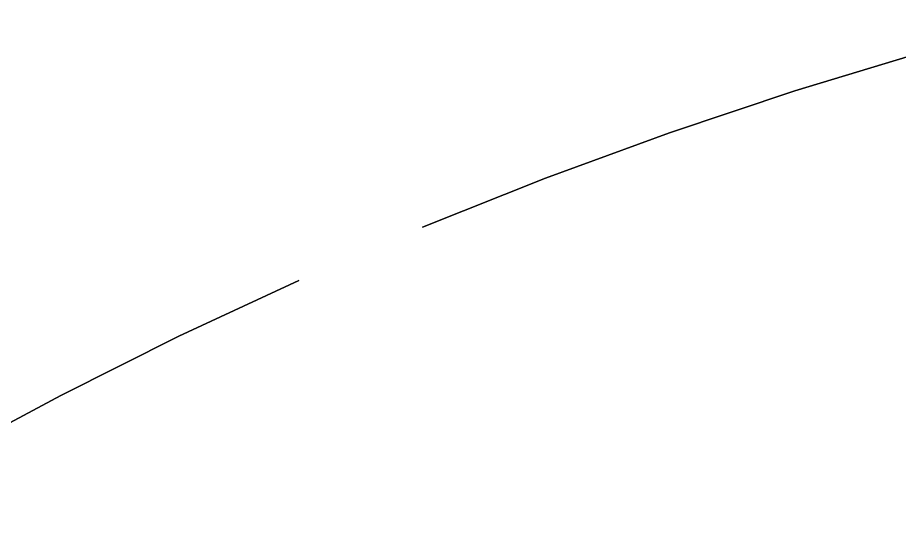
# Model space of a CAD drawing. Header units: metres. Extents: x -17.5 to 17.5, y -17.5 to 17.5.
# Drawn here: x -8.199 to -4.929, y 15.07 to 16.944 of the extents above; entities that cross this region are included whole.
import ezdxf

# ---------------------------------------------------------------- set-up
doc = ezdxf.new("R2010")
doc.units = ezdxf.units.M

msp = doc.modelspace()

# ---------------------------------------------------------------- meshes
at = {"layer": '10', "color": 1}
mesh = msp.add_polyface(dxfattribs=at)
corners = [(-4.8473, 16.8153, -20), (-4.8473, 16.8153, -19.5), (-4.3745, 16.9444, -19.5), (-5.3163, 16.6729, -20), (-4.8473, 16.8153, -19), (-4.3745, 16.9444, -19), (-5.3163, 16.6729, -19.5), (-4.8473, 16.8153, -18.5), (-4.3745, 16.9444, -18.5), (-5.3163, 16.6729, -19), (-4.8473, 16.8153, -18), (-4.3745, 16.9444, -18), (-5.3163, 16.6729, -18.5), (-4.8473, 16.8153, -17.5), (-4.3745, 16.9444, -17.5), (-5.3163, 16.6729, -18), (-4.8473, 16.8153, -17), (-4.3745, 16.9444, -17), (-5.3163, 16.6729, -17.5), (-4.8473, 16.8153, -16.5), (-4.3745, 16.9444, -16.5), (-5.3163, 16.6729, -17), (-4.8473, 16.8153, -16), (-4.3745, 16.9444, -16), (-5.3163, 16.6729, -16.5), (-4.8473, 16.8153, 16), (-4.8473, 16.8153, 16.5), (-4.3745, 16.9444, 16.5), (-5.3163, 16.6729, 16), (-5.3163, 16.6729, 16.5), (-5.3163, 16.6729, 17), (-4.8473, 16.8153, 17), (-5.3163, 16.6729, 17.5), (-4.8473, 16.8153, 17.5), (-5.3163, 16.6729, 18), (-4.8473, 16.8153, 18), (-5.3163, 16.6729, 18.5), (-4.8473, 16.8153, 18.5), (-5.3163, 16.6729, 19), (-4.8473, 16.8153, 19), (-5.3163, 16.6729, 19.5), (-4.8473, 16.8153, 19.5), (-5.3163, 16.6729, 20), (-4.8473, 16.8153, 20)]
mesh.append_faces([[corners[k] for k in face] for face in [(0, 1, 2), (0, 3, 1), (1, 4, 5), (1, 6, 4), (4, 7, 8), (4, 9, 7), (7, 10, 11), (7, 12, 10), (10, 13, 14), (10, 15, 13), (13, 16, 17), (13, 18, 16), (16, 19, 20), (16, 21, 19), (19, 22, 23), (19, 24, 22), (25, 26, 27), (28, 29, 26), (25, 28, 26), (29, 30, 31), (26, 29, 31), (30, 32, 33), (31, 30, 33), (32, 34, 35), (33, 32, 35), (34, 36, 37), (35, 34, 37), (36, 38, 39), (37, 36, 39), (38, 40, 41), (39, 38, 41), (40, 42, 43), (41, 40, 43)]], dxfattribs={"color": 1})
mesh = msp.add_polyface(dxfattribs=at)
corners = [(-5.3163, 16.6729, -20), (-5.3163, 16.6729, -19.5), (-4.8473, 16.8153, -19.5), (-5.7812, 16.5175, -20), (-5.3163, 16.6729, -19), (-4.8473, 16.8153, -19), (-5.7812, 16.5175, -19.5), (-5.3163, 16.6729, -18.5), (-4.8473, 16.8153, -18.5), (-5.7812, 16.5175, -19), (-5.3163, 16.6729, -18), (-4.8473, 16.8153, -18), (-5.7812, 16.5175, -18.5), (-5.3163, 16.6729, -17.5), (-4.8473, 16.8153, -17.5), (-5.7812, 16.5175, -18), (-5.3163, 16.6729, -17), (-4.8473, 16.8153, -17), (-5.7812, 16.5175, -17.5), (-5.3163, 16.6729, -16.5), (-4.8473, 16.8153, -16.5), (-5.7812, 16.5175, -17), (-5.3163, 16.6729, -16), (-4.8473, 16.8153, -16), (-5.7812, 16.5175, -16.5), (-5.7812, 16.5175, 16), (-5.7812, 16.5175, 16.5), (-5.3163, 16.6729, 16.5), (-5.3163, 16.6729, 16), (-5.7812, 16.5175, 17), (-5.3163, 16.6729, 17), (-5.7812, 16.5175, 17.5), (-5.3163, 16.6729, 17.5), (-5.7812, 16.5175, 18), (-5.3163, 16.6729, 18), (-5.7812, 16.5175, 18.5), (-5.3163, 16.6729, 18.5), (-5.7812, 16.5175, 19), (-5.3163, 16.6729, 19), (-5.7812, 16.5175, 19.5), (-5.3163, 16.6729, 19.5), (-5.7812, 16.5175, 20), (-5.3163, 16.6729, 20)]
mesh.append_faces([[corners[k] for k in face] for face in [(0, 1, 2), (0, 3, 1), (1, 4, 5), (1, 6, 4), (4, 7, 8), (4, 9, 7), (7, 10, 11), (7, 12, 10), (10, 13, 14), (10, 15, 13), (13, 16, 17), (13, 18, 16), (16, 19, 20), (16, 21, 19), (19, 22, 23), (19, 24, 22), (25, 26, 27), (28, 25, 27), (26, 29, 30), (27, 26, 30), (29, 31, 32), (30, 29, 32), (31, 33, 34), (32, 31, 34), (33, 35, 36), (34, 33, 36), (35, 37, 38), (36, 35, 38), (37, 39, 40), (38, 37, 40), (39, 41, 42), (40, 39, 42)]], dxfattribs={"color": 1})
mesh = msp.add_polyface(dxfattribs=at)
corners = [(-5.7812, 16.5175, -20), (-5.7812, 16.5175, -19.5), (-5.3163, 16.6729, -19.5), (-6.2415, 16.3491, -20), (-6.2415, 16.3491, -19.5), (-6.697, 16.1679, -20), (-5.7812, 16.5175, -19), (-5.3163, 16.6729, -19), (-6.2415, 16.3491, -19), (-6.697, 16.1679, -19.5), (-5.7812, 16.5175, -18.5), (-5.3163, 16.6729, -18.5), (-6.2415, 16.3491, -18.5), (-6.697, 16.1679, -19), (-5.7812, 16.5175, -18), (-5.3163, 16.6729, -18), (-6.2415, 16.3491, -18), (-6.697, 16.1679, -18.5), (-5.7812, 16.5175, -17.5), (-5.3163, 16.6729, -17.5), (-6.2415, 16.3491, -17.5), (-6.697, 16.1679, -18), (-5.7812, 16.5175, -17), (-5.3163, 16.6729, -17), (-6.2415, 16.3491, -17), (-6.697, 16.1679, -17.5), (-5.7812, 16.5175, -16.5), (-5.3163, 16.6729, -16.5), (-6.2415, 16.3491, -16.5), (-6.697, 16.1679, -17), (-5.7812, 16.5175, -16), (-5.3163, 16.6729, -16), (-6.2415, 16.3491, -16), (-6.697, 16.1679, -16.5), (-6.2415, 16.3491, 16), (-6.2415, 16.3491, 16.5), (-5.7812, 16.5175, 16.5), (-5.7812, 16.5175, 16), (-6.697, 16.1679, 16), (-6.697, 16.1679, 16.5), (-6.2415, 16.3491, 17), (-5.7812, 16.5175, 17), (-6.697, 16.1679, 17), (-6.2415, 16.3491, 17.5), (-5.7812, 16.5175, 17.5), (-6.697, 16.1679, 17.5), (-6.2415, 16.3491, 18), (-5.7812, 16.5175, 18), (-6.697, 16.1679, 18), (-6.2415, 16.3491, 18.5), (-5.7812, 16.5175, 18.5), (-6.697, 16.1679, 18.5), (-6.2415, 16.3491, 19), (-5.7812, 16.5175, 19), (-6.697, 16.1679, 19), (-6.2415, 16.3491, 19.5), (-5.7812, 16.5175, 19.5), (-6.697, 16.1679, 19.5), (-6.2415, 16.3491, 20), (-5.7812, 16.5175, 20), (-6.697, 16.1679, 20)]
mesh.append_faces([[corners[k] for k in face] for face in [(0, 1, 2), (3, 4, 1), (0, 3, 1), (3, 5, 4), (1, 6, 7), (4, 8, 6), (1, 4, 6), (4, 9, 8), (6, 10, 11), (8, 12, 10), (6, 8, 10), (8, 13, 12), (10, 14, 15), (12, 16, 14), (10, 12, 14), (12, 17, 16), (14, 18, 19), (16, 20, 18), (14, 16, 18), (16, 21, 20), (18, 22, 23), (20, 24, 22), (18, 20, 22), (20, 25, 24), (22, 26, 27), (24, 28, 26), (22, 24, 26), (24, 29, 28), (26, 30, 31), (28, 32, 30), (26, 28, 30), (28, 33, 32), (34, 35, 36), (37, 34, 36), (38, 39, 35), (34, 38, 35), (35, 40, 41), (36, 35, 41), (39, 42, 40), (35, 39, 40), (40, 43, 44), (41, 40, 44), (42, 45, 43), (40, 42, 43), (43, 46, 47), (44, 43, 47), (45, 48, 46), (43, 45, 46), (46, 49, 50), (47, 46, 50), (48, 51, 49), (46, 48, 49), (49, 52, 53), (50, 49, 53), (51, 54, 52), (49, 51, 52), (52, 55, 56), (53, 52, 56), (54, 57, 55), (52, 54, 55), (55, 58, 59), (56, 55, 59), (57, 60, 58), (55, 57, 58)]], dxfattribs={"color": 1})
mesh = msp.add_polyface(dxfattribs=at)
corners = [(-6.697, 16.1679, -20), (-6.697, 16.1679, -19.5), (-6.2415, 16.3491, -19.5), (-6.697, 16.1679, -19), (-6.2415, 16.3491, -19), (-6.697, 16.1679, -18.5), (-6.2415, 16.3491, -18.5), (-6.697, 16.1679, -18), (-6.2415, 16.3491, -18), (-6.697, 16.1679, -17.5), (-6.2415, 16.3491, -17.5), (-6.697, 16.1679, -17), (-6.2415, 16.3491, -17), (-6.697, 16.1679, -16.5), (-6.2415, 16.3491, -16.5), (-6.697, 16.1679, -16), (-6.2415, 16.3491, -16), (-7.1561, 15.97, -20), (-7.6006, 15.7633, -20), (-7.1561, 15.97, -19.5), (-7.6006, 15.7633, -19.5), (-7.1561, 15.97, -19), (-7.6006, 15.7633, -19), (-7.1561, 15.97, -18.5), (-7.6006, 15.7633, -18.5), (-7.1561, 15.97, -18), (-7.6006, 15.7633, -18), (-7.1561, 15.97, -17.5), (-7.6006, 15.7633, -17.5), (-7.1561, 15.97, -17), (-7.6006, 15.7633, -17), (-7.1561, 15.97, -16.5), (-7.6006, 15.7633, -16.5), (-7.6006, 15.7633, -16), (-7.1561, 15.97, -16), (-7.6006, 15.7633, 16), (-7.6006, 15.7633, 16.5), (-7.1561, 15.97, 16.5), (-7.1561, 15.97, 16), (-7.6006, 15.7633, 17), (-7.1561, 15.97, 17), (-7.6006, 15.7633, 17.5), (-7.1561, 15.97, 17.5), (-7.6006, 15.7633, 18), (-7.1561, 15.97, 18), (-7.6006, 15.7633, 18.5), (-7.1561, 15.97, 18.5), (-7.6006, 15.7633, 19), (-7.1561, 15.97, 19), (-7.6006, 15.7633, 19.5), (-7.1561, 15.97, 19.5), (-7.6006, 15.7633, 20), (-7.1561, 15.97, 20)]
mesh.append_faces([[corners[k] for k in face] for face in [(0, 1, 2), (1, 3, 4), (3, 5, 6), (5, 7, 8), (7, 9, 10), (9, 11, 12), (11, 13, 14), (13, 15, 16), (17, 18, 19), (19, 20, 21), (21, 22, 23), (23, 24, 25), (25, 26, 27), (27, 28, 29), (29, 30, 31), (32, 33, 34), (31, 32, 34), (35, 36, 37), (38, 35, 37), (36, 39, 40), (37, 36, 40), (39, 41, 42), (40, 39, 42), (41, 43, 44), (42, 41, 44), (43, 45, 46), (44, 43, 46), (45, 47, 48), (46, 45, 48), (47, 49, 50), (48, 47, 50), (49, 51, 52), (50, 49, 52)]], dxfattribs={"color": 1})
mesh = msp.add_polyface(dxfattribs=at)
corners = [(-7.6006, 15.7633, -20), (-7.6006, 15.7633, -19.5), (-7.1561, 15.97, -19.5), (-8.039, 15.5443, -20), (-7.6006, 15.7633, -19), (-7.1561, 15.97, -19), (-8.039, 15.5443, -19.5), (-7.6006, 15.7633, -18.5), (-7.1561, 15.97, -18.5), (-8.039, 15.5443, -19), (-7.6006, 15.7633, -18), (-7.1561, 15.97, -18), (-8.039, 15.5443, -18.5), (-7.6006, 15.7633, -17.5), (-7.1561, 15.97, -17.5), (-8.039, 15.5443, -18), (-7.6006, 15.7633, -17), (-7.1561, 15.97, -17), (-8.039, 15.5443, -17.5), (-7.6006, 15.7633, -16.5), (-7.1561, 15.97, -16.5), (-8.039, 15.5443, -17), (-8.039, 15.5443, -16.5), (-8.039, 15.5443, -16), (-7.6006, 15.7633, -16), (-8.039, 15.5443, 16), (-8.039, 15.5443, 16.5), (-7.6006, 15.7633, 16.5), (-7.6006, 15.7633, 16), (-8.039, 15.5443, 17), (-7.6006, 15.7633, 17), (-8.039, 15.5443, 17.5), (-7.6006, 15.7633, 17.5), (-8.039, 15.5443, 18), (-7.6006, 15.7633, 18), (-8.039, 15.5443, 18.5), (-7.6006, 15.7633, 18.5), (-8.039, 15.5443, 19), (-7.6006, 15.7633, 19), (-8.039, 15.5443, 19.5), (-7.6006, 15.7633, 19.5), (-8.039, 15.5443, 20), (-7.6006, 15.7633, 20)]
mesh.append_faces([[corners[k] for k in face] for face in [(0, 1, 2), (0, 3, 1), (1, 4, 5), (1, 6, 4), (4, 7, 8), (4, 9, 7), (7, 10, 11), (7, 12, 10), (10, 13, 14), (10, 15, 13), (13, 16, 17), (13, 18, 16), (16, 19, 20), (16, 21, 19), (22, 23, 24), (19, 22, 24), (25, 26, 27), (28, 25, 27), (26, 29, 30), (27, 26, 30), (29, 31, 32), (30, 29, 32), (31, 33, 34), (32, 31, 34), (33, 35, 36), (34, 33, 36), (35, 37, 38), (36, 35, 38), (37, 39, 40), (38, 37, 40), (39, 41, 42), (40, 39, 42)]], dxfattribs={"color": 1})
mesh = msp.add_polyface(dxfattribs=at)
corners = [(-8.039, 15.5443, -20), (-8.039, 15.5443, -19.5), (-7.6006, 15.7633, -19.5), (-8.4712, 15.313, -20), (-8.4712, 15.313, -19.5), (-8.8968, 15.0698, -20), (-8.039, 15.5443, -19), (-7.6006, 15.7633, -19), (-8.4712, 15.313, -19), (-8.8968, 15.0698, -19.5), (-8.039, 15.5443, -18.5), (-7.6006, 15.7633, -18.5), (-8.4712, 15.313, -18.5), (-8.8968, 15.0698, -19), (-8.039, 15.5443, -18), (-7.6006, 15.7633, -18), (-8.4712, 15.313, -18), (-8.8968, 15.0698, -18.5), (-8.039, 15.5443, -17.5), (-7.6006, 15.7633, -17.5), (-8.4712, 15.313, -17.5), (-8.8968, 15.0698, -18), (-8.039, 15.5443, -17), (-7.6006, 15.7633, -17), (-8.4712, 15.313, -17), (-8.8968, 15.0698, -17.5), (-8.039, 15.5443, -16.5), (-7.6006, 15.7633, -16.5), (-8.4712, 15.313, -16.5), (-8.8968, 15.0698, -17), (-8.4712, 15.313, -16), (-8.039, 15.5443, -16), (-8.8968, 15.0698, -16.5), (-8.8968, 15.0698, -16), (-8.4712, 15.313, 16), (-8.4712, 15.313, 16.5), (-8.039, 15.5443, 16.5), (-8.039, 15.5443, 16), (-8.8968, 15.0698, 16), (-8.8968, 15.0698, 16.5), (-8.4712, 15.313, 17), (-8.039, 15.5443, 17), (-8.8968, 15.0698, 17), (-8.4712, 15.313, 17.5), (-8.039, 15.5443, 17.5), (-8.8968, 15.0698, 17.5), (-8.4712, 15.313, 18), (-8.039, 15.5443, 18), (-8.8968, 15.0698, 18), (-8.4712, 15.313, 18.5), (-8.039, 15.5443, 18.5), (-8.8968, 15.0698, 18.5), (-8.4712, 15.313, 19), (-8.039, 15.5443, 19), (-8.8968, 15.0698, 19), (-8.4712, 15.313, 19.5), (-8.039, 15.5443, 19.5), (-8.8968, 15.0698, 19.5), (-8.4712, 15.313, 20), (-8.039, 15.5443, 20), (-8.8968, 15.0698, 20)]
mesh.append_faces([[corners[k] for k in face] for face in [(0, 1, 2), (3, 4, 1), (0, 3, 1), (3, 5, 4), (1, 6, 7), (4, 8, 6), (1, 4, 6), (4, 9, 8), (6, 10, 11), (8, 12, 10), (6, 8, 10), (8, 13, 12), (10, 14, 15), (12, 16, 14), (10, 12, 14), (12, 17, 16), (14, 18, 19), (16, 20, 18), (14, 16, 18), (16, 21, 20), (18, 22, 23), (20, 24, 22), (18, 20, 22), (20, 25, 24), (22, 26, 27), (24, 28, 26), (22, 24, 26), (24, 29, 28), (28, 30, 31), (26, 28, 31), (32, 33, 30), (28, 32, 30), (34, 35, 36), (37, 34, 36), (38, 39, 35), (34, 38, 35), (35, 40, 41), (36, 35, 41), (39, 42, 40), (35, 39, 40), (40, 43, 44), (41, 40, 44), (42, 45, 43), (40, 42, 43), (43, 46, 47), (44, 43, 47), (45, 48, 46), (43, 45, 46), (46, 49, 50), (47, 46, 50), (48, 51, 49), (46, 48, 49), (49, 52, 53), (50, 49, 53), (51, 54, 52), (49, 51, 52), (52, 55, 56), (53, 52, 56), (54, 57, 55), (52, 54, 55), (55, 58, 59), (56, 55, 59), (57, 60, 58), (55, 57, 58)]], dxfattribs={"color": 1})

doc.saveas('drawing.dxf')
